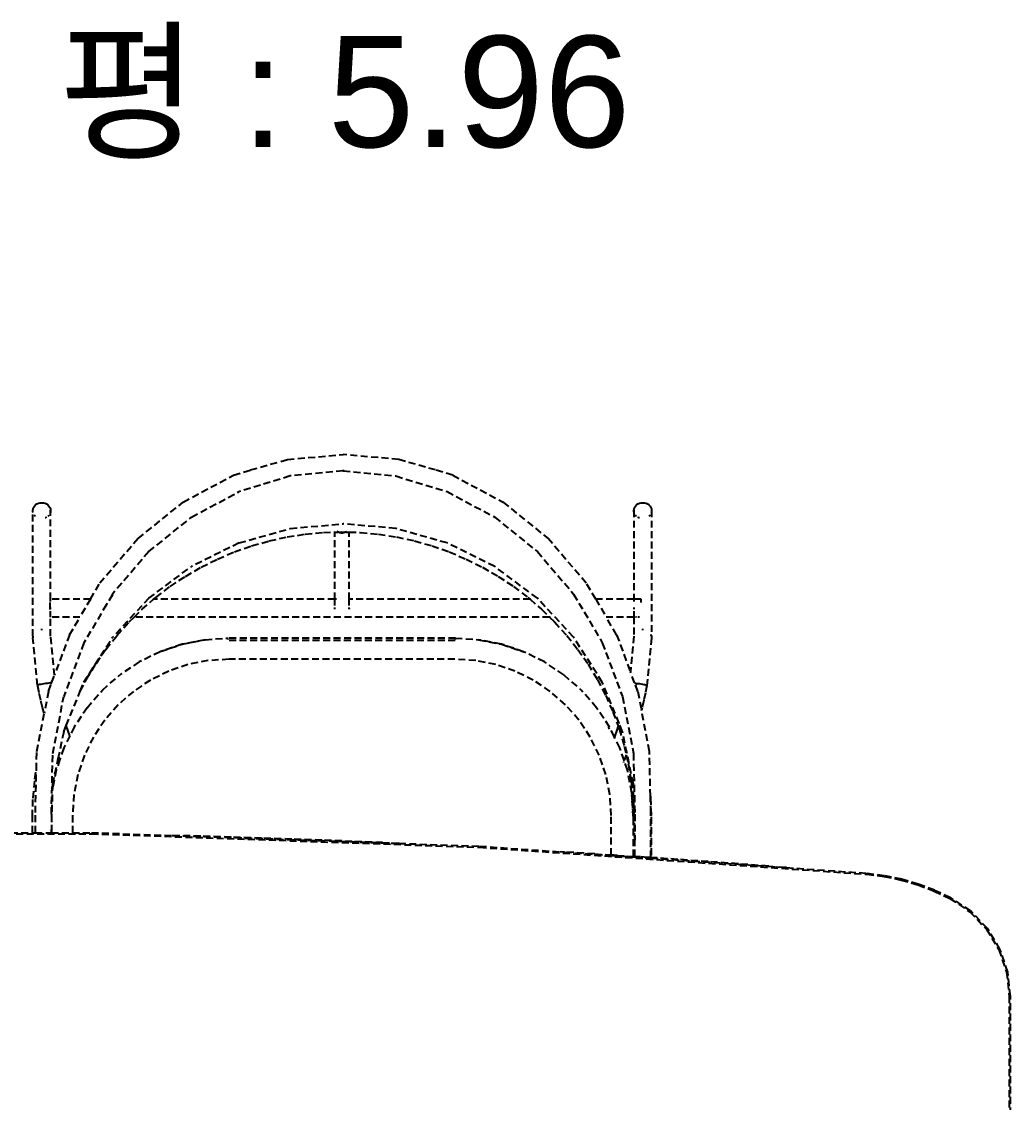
# Model space of a CAD drawing. Header units: millimetres. Extents: x 0 to 460473, y -68369 to 85219.
# Drawn here: x 227544 to 228432, y -38178 to -37206 of the extents above; entities that cross this region are included whole.
import ezdxf
from ezdxf.enums import TextEntityAlignment as Align

# ---------------------------------------------------------------- set-up
doc = ezdxf.new("R2010")
doc.units = ezdxf.units.MM
doc.header["$LTSCALE"] = 50
doc.linetypes.add('HIDDEN2', pattern=[0.1875, 0.125, -0.0625])
doc.layers.add('00', color=7, linetype='Continuous', lineweight=0)
doc.layers.add('hid', color=8, linetype='HIDDEN2')
doc.styles.get("Standard").update_dxf_attribs({"font": 'arial.ttf'})

msp = doc.modelspace()

# ---------------------------------------------------------------- linework, layer by layer
at = {"layer": 'hid'}
for p, q in [((227749.57915286, -37609.36513053), (227782.65925525, -37600.0353791)), ((227782.65925525, -37600.0353791), (227832.73270463, -37595.4323781)), ((227882.80615401, -37600.0353791), (227832.73270463, -37595.4323781)), ((227915.8862564, -37609.36513053), (227882.80615401, -37600.0353791)), ((227734.23468929, -37614.0636509), (227749.57915286, -37609.36513053)), ((227832.73270463, -37610.05452344), (227785.26847626, -37614.79155371)), ((227832.73270463, -37609.36513053), (227832.73270463, -37610.05452344)), ((227832.73270463, -37610.05452344), (227880.196933, -37614.79155371)), ((227931.23071998, -37614.0636509), (227915.8862564, -37609.36513053)), ((227689.05359359, -37638.23343977), (227734.23468929, -37614.0636509)), ((227785.26847626, -37614.79155371), (227739.3672115, -37628.84665745)), ((227880.196933, -37614.79155371), (227926.09819777, -37628.84665745)), ((227931.23071998, -37614.0636509), (227976.41181568, -37638.23343977)), ((227696.54040666, -37651.75700999), (227739.3672115, -37628.84665745)), ((227926.09819777, -37628.84665745), (227968.9250026, -37651.75700999)), ((227558.99787869, -37639.31556969), (227560.45716838, -37638.93333492)), ((227560.45716838, -37638.93333492), (227561.97117834, -37638.80436961)), ((227561.97117834, -37638.80436961), (227563.48518829, -37638.93333492)), ((227563.48518829, -37638.93333492), (227564.94447798, -37639.31556969)), ((227648.60374981, -37670.94937731), (227689.05359359, -37638.23343977)), ((227976.41181568, -37638.23343977), (228016.86165945, -37670.94937731)), ((228098.99787871, -37639.31556969), (228100.4571684, -37638.93333492)), ((228100.4571684, -37638.93333492), (228101.97117836, -37638.80436961)), ((228101.97117836, -37638.80436961), (228103.48518831, -37638.93333492)), ((228103.48518831, -37638.93333492), (228104.944478, -37639.31556969)), ((227553.98023962, -37645.60127238), (227554.19668579, -37644.25835279)), ((227554.0526068, -37646.95646481), (227553.98023962, -37645.60127238)), ((227553.98023962, -37758.82540548), (227553.98023962, -37645.60127238)), ((227554.19668579, -37647.48625997), (227554.0526068, -37646.95646481)), ((227554.19668579, -37644.25835279), (227554.69412237, -37642.97624264)), ((227554.69412237, -37642.97624264), (227555.45457072, -37641.80128074)), ((227555.45457072, -37641.80128074), (227556.45054624, -37640.77593327)), ((227556.45054624, -37640.77593327), (227557.6460518, -37639.93725896)), ((227557.6460518, -37639.93725896), (227558.99787869, -37639.31556969)), ((227564.94447798, -37639.31556969), (227566.29630487, -37639.93725896)), ((227566.29630487, -37639.93725896), (227567.49181043, -37640.77593327)), ((227567.49181043, -37640.77593327), (227568.48778595, -37641.80128074)), ((227568.48778595, -37641.80128074), (227569.2482343, -37642.97624264)), ((227569.2482343, -37642.97624264), (227569.74567088, -37644.25835279)), ((227569.74567088, -37644.25835279), (227569.96211705, -37645.60127238)), ((227569.88974987, -37646.95646481), (227569.74567088, -37647.48625997)), ((227569.96211705, -37645.60127238), (227569.88974987, -37646.95646481)), ((227569.96211705, -37725.62891551), (227569.96211705, -37645.60127238)), ((228093.98023964, -37645.60127238), (228094.19668581, -37644.25835279)), ((228094.05260682, -37646.95646481), (228093.98023964, -37645.60127238)), ((228093.98023964, -37645.60127238), (228093.98023964, -37725.62891551)), ((228094.19668581, -37647.48625997), (228094.05260682, -37646.95646481)), ((228094.19668581, -37644.25835279), (228094.69412239, -37642.97624264)), ((228094.69412239, -37642.97624264), (228095.45457074, -37641.80128074)), ((228095.45457074, -37641.80128074), (228096.45054626, -37640.77593327)), ((228096.45054626, -37640.77593327), (228097.64605182, -37639.93725896)), ((228097.64605182, -37639.93725896), (228098.99787871, -37639.31556969)), ((228104.944478, -37639.31556969), (228106.2963049, -37639.93725896)), ((228106.2963049, -37639.93725896), (228107.49181045, -37640.77593327)), ((228107.49181045, -37640.77593327), (228108.48778597, -37641.80128074)), ((228108.48778597, -37641.80128074), (228109.24823432, -37642.97624264)), ((228109.24823432, -37642.97624264), (228109.7456709, -37644.25835279)), ((228109.7456709, -37644.25835279), (228109.96211707, -37645.60127238)), ((228109.88974989, -37646.95646481), (228109.7456709, -37647.48625997)), ((228109.96211707, -37645.60127238), (228109.88974989, -37646.95646481)), ((228109.96211707, -37645.60127238), (228109.96211707, -37758.82540548)), ((227555.92518174, -37650.61423304), (227555.45457072, -37650.02468865)), ((227556.45054624, -37651.06109562), (227555.92518174, -37650.61423304)), ((227565.63699051, -37652.2839865), (227564.94447798, -37652.53130103)), ((227566.29630487, -37651.9060073), (227565.63699051, -37652.2839865)), ((227568.01717493, -37650.61423304), (227567.49181043, -37651.06109562)), ((227568.48778595, -37650.02468865), (227568.01717493, -37650.61423304)), ((227658.19831826, -37682.76818957), (227696.54040666, -37651.75700999)), ((227785.26847626, -37662.03089955), (227832.73270463, -37657.66775115)), ((227880.196933, -37662.03089955), (227832.73270463, -37657.66775115)), ((227968.9250026, -37651.75700999), (228007.267091, -37682.76818957)), ((228095.92518176, -37650.61423304), (228095.45457074, -37650.02468865)), ((228096.45054626, -37651.06109562), (228095.92518176, -37650.61423304)), ((228098.30536618, -37652.2839865), (228097.64605182, -37651.9060073)), ((228098.99787871, -37652.53130103), (228098.30536618, -37652.2839865)), ((228108.01717495, -37650.61423304), (228107.49181045, -37651.06109562)), ((228108.48778597, -37650.02468865), (228108.01717495, -37650.61423304)), ((227739.3672115, -37674.97666936), (227785.26847626, -37662.03089955)), ((227782.4667606, -37669.58075261), (227798.73715164, -37667.05866205)), ((227798.73715164, -37667.05866205), (227815.1372465, -37665.54141527)), ((227815.1372465, -37665.54141527), (227825.2070547, -37665.23169891)), ((227825.20705162, -37725.62891551), (227825.2070547, -37665.23169891)), ((227825.2070547, -37665.23169891), (227825.20705473, -37664.6458055)), ((227825.2070547, -37665.23169891), (227828.26888412, -37665.13752644)), ((227827.68165928, -37664.77660443), (227827.46216232, -37664.57644532)), ((227828.26888412, -37665.13752644), (227827.68165928, -37664.77660443)), ((227828.26888412, -37665.13752644), (227831.60232148, -37665.03500015)), ((227828.7212203, -37665.41554276), (227828.26888412, -37665.13752644)), ((227829.86843107, -37665.85477964), (227828.7212203, -37665.41554276)), ((227831.08182841, -37666.07843992), (227829.86843107, -37665.85477964)), ((227832.31755698, -37666.07843993), (227831.08182841, -37666.07843992)), ((227831.60232148, -37665.03500015), (227835.12122046, -37665.14323067)), ((227833.53095431, -37665.85477966), (227832.31755698, -37666.07843993)), ((227834.67816508, -37665.41554278), (227833.53095431, -37665.85477966)), ((227835.12122046, -37665.14323067), (227834.67816508, -37665.41554278)), ((227835.7177261, -37664.77660446), (227835.12122046, -37665.14323067)), ((227835.12122046, -37665.14323067), (227838.19233011, -37665.23768857)), ((227835.93086906, -37664.58223957), (227835.7177261, -37664.77660446)), ((227838.19232703, -37725.62891551), (227838.19233011, -37665.23768857)), ((227838.19233011, -37665.23768857), (227838.19233014, -37664.65179516)), ((227838.19233011, -37665.23768857), (227848.06739646, -37665.54141527)), ((227848.06739646, -37665.54141527), (227864.46749132, -37667.05866205)), ((227864.46749132, -37667.05866205), (227880.73788236, -37669.58075261)), ((227926.09819777, -37674.97666936), (227880.196933, -37662.03089955)), ((227648.60374981, -37670.94937731), (227614.21714282, -37711.13415075)), ((227739.3672115, -37674.97666936), (227696.54040666, -37696.07876548)), ((227735.07185146, -37683.05697443), (227750.57117185, -37677.59572451)), ((227750.57117185, -37677.59572451), (227766.39028517, -37673.0977334)), ((227766.39028517, -37673.0977334), (227782.4667606, -37669.58075261)), ((227880.73788236, -37669.58075261), (227896.81435779, -37673.0977334)), ((227896.81435779, -37673.0977334), (227912.63347111, -37677.59572451)), ((227912.63347111, -37677.59572451), (227928.1327915, -37683.05697443)), ((227968.9250026, -37696.07876548), (227926.09819777, -37674.97666936)), ((228051.24826645, -37711.13415075), (228016.86165945, -37670.94937731)), ((227658.19831826, -37682.76818957), (227625.60352427, -37720.85901988)), ((227719.95349274, -37689.45993009), (227735.07185146, -37683.05697443)), ((227928.1327915, -37683.05697443), (227943.25115022, -37689.45993009)), ((228007.267091, -37682.76818957), (228039.861885, -37720.85901988)), ((227658.19831826, -37724.64231076), (227696.54040666, -37696.07876548)), ((227691.09658235, -37704.98626373), (227705.27576093, -37696.77932196)), ((227705.27576093, -37696.77932196), (227719.95349274, -37689.45993009)), ((227943.25115022, -37689.45993009), (227957.92888203, -37696.77932196)), ((227957.92888203, -37696.77932196), (227972.10806061, -37704.98626373)), ((228007.267091, -37724.64231076), (227968.9250026, -37696.07876548)), ((227677.47191572, -37714.04836637), (227691.09658235, -37704.98626373)), ((227972.10806061, -37704.98626373), (227985.73272724, -37714.04836637)), ((227605.7102407, -37725.62891551), (227614.21714282, -37711.13415075)), ((227664.4555314, -37723.92986589), (227677.47191572, -37714.04836637)), ((227985.73272724, -37714.04836637), (227998.74911156, -37723.92986589)), ((228059.75516857, -37725.62891551), (228051.24826645, -37711.13415075)), ((227569.96211705, -37725.62891551), (227569.60969704, -37725.62891551)), ((227569.60969704, -37734.64840549), (227569.60969704, -37725.62891551)), ((227569.96211705, -37725.70128269), (227569.96211705, -37725.62891551)), ((227605.7102407, -37725.62891551), (227569.96211705, -37725.62891551)), ((227569.96211705, -37727.57385763), (227569.96211705, -37726.05984768)), ((227605.7102407, -37725.62891551), (227596.33055988, -37741.61079294)), ((227625.60352427, -37720.85901988), (227620.14859628, -37730.15357821)), ((227625.60352427, -37721.59261596), (227620.14859628, -37730.15357821)), ((227658.19831826, -37724.64231076), (227625.60352427, -37759.72672777)), ((227652.09879909, -37734.59176452), (227662.48639794, -37725.62891551)), ((227662.48639794, -37725.62891551), (227664.4555314, -37723.92986589)), ((227825.20705162, -37725.62891551), (227662.48639794, -37725.62891551)), ((227825.20705134, -37731.10290827), (227825.20705162, -37725.62891551)), ((227825.26585001, -37725.62891551), (227825.20705162, -37725.62891551)), ((227826.78731731, -37725.62891551), (227825.55718412, -37725.62891551)), ((227838.19232703, -37725.62891551), (227837.32885462, -37725.62891551)), ((227838.19232675, -37731.10290827), (227838.19232703, -37725.62891551)), ((228000.71824502, -37725.62891551), (227838.19232703, -37725.62891551)), ((227998.74911156, -37723.92986589), (228000.71824502, -37725.62891551)), ((228000.71824502, -37725.62891551), (228011.10584387, -37734.59176452)), ((228000.81009093, -37725.62891551), (228000.71824502, -37725.62891551)), ((228039.861885, -37759.72672777), (228007.267091, -37724.64231076)), ((228039.861885, -37720.85901988), (228065.63606098, -37764.77519672)), ((228093.98023964, -37725.62891551), (228059.75516857, -37725.62891551)), ((228059.75516857, -37725.62891551), (228069.13484938, -37741.61079294)), ((228093.98023964, -37725.62891551), (228093.98023964, -37725.70128269)), ((228100.60969706, -37725.62891551), (228093.98023964, -37725.62891551)), ((228093.98023964, -37726.05984768), (228093.98023964, -37727.57385763)), ((228100.60969706, -37728.40221048), (228100.60969706, -37725.62891551)), ((227569.96211705, -37734.38030257), (227569.96211705, -37732.85940588)), ((227620.14859628, -37730.15357821), (227599.82934829, -37764.77519672)), ((227644.92702121, -37741.61079294), (227652.09879909, -37734.59176452)), ((227825.20705119, -37734.05544871), (227825.20705125, -37732.85940588)), ((227825.20705119, -37734.05544871), (227825.2658496, -37733.66433837)), ((227825.22323181, -37734.38030257), (227825.20705119, -37734.05544871)), ((227838.00696247, -37732.85940588), (227838.01646409, -37732.8856613)), ((227838.01646409, -37732.8856613), (227838.1923266, -37734.05544877)), ((227838.1923266, -37734.05544877), (227838.17614598, -37734.38030257)), ((227838.1923266, -37734.05544877), (227838.19232666, -37732.85940588)), ((228011.10584387, -37734.59176452), (228018.27762175, -37741.61079294)), ((228093.98023964, -37732.85940588), (228093.98023964, -37734.38030257)), ((227569.96211705, -37741.61079294), (227569.74567088, -37741.61079294)), ((227569.96211705, -37741.61079294), (227569.96211705, -37736.39232223)), ((227569.96211705, -37758.73376318), (227569.96211705, -37741.61079294)), ((227596.33055988, -37741.61079294), (227569.96211705, -37741.61079294)), ((227587.02609936, -37757.4645038), (227596.33055988, -37741.61079294)), ((227629.55656023, -37758.08553475), (227640.45048518, -37745.99198463)), ((227640.45048518, -37745.99198463), (227644.92702121, -37741.61079294)), ((227644.92702121, -37741.61079294), (227644.86363841, -37741.61079294)), ((228018.27762175, -37741.61079294), (227644.92702121, -37741.61079294)), ((228018.27762175, -37741.61079294), (228022.75415778, -37745.99198463)), ((228018.34100455, -37741.61079294), (228018.27762175, -37741.61079294)), ((228022.75415778, -37745.99198463), (228033.64808273, -37758.08553475)), ((228093.98023964, -37741.61079294), (228069.13484938, -37741.61079294)), ((228078.43930991, -37757.4645038), (228069.13484938, -37741.61079294)), ((228093.98023964, -37736.39232223), (228093.98023964, -37741.61079294)), ((228093.98023964, -37741.61079294), (228093.98023964, -37758.73376318)), ((228094.19668581, -37741.61079294), (228093.98023964, -37741.61079294)), ((228096.45054626, -37741.61079294), (228095.45457074, -37741.61079294)), ((228098.99787871, -37741.61079294), (228097.64605182, -37741.61079294)), ((227561.97117834, -37753.24282668), (227561.97117834, -37752.02390112)), ((228101.97117836, -37753.24282668), (228101.97117836, -37752.02390112)), ((227553.98023962, -37758.82540548), (227554.0526068, -37760.17196443)), ((227558.18610301, -37802.94492124), (227554.0526068, -37760.17196443)), ((227573.36186314, -37793.91442289), (227569.96211705, -37758.73376318)), ((227587.02609936, -37757.4645038), (227573.36186314, -37793.91442289)), ((227599.82934829, -37764.77519672), (227581.72451577, -37813.0705913)), ((227599.82934829, -37800.17671138), (227625.60352427, -37759.72672777)), ((227619.6356251, -37770.58723644), (227629.55656023, -37758.08553475)), ((227708.71075515, -37761.90116112), (227688.18389869, -37765.97884038)), ((227688.1950055, -37765.95319488), (227708.71075515, -37761.90116112)), ((227708.71075515, -37761.90116112), (227729.59800933, -37760.53413798)), ((227729.59494591, -37761.66553487), (227729.59494591, -37761.26691976)), ((227933.59188249, -37760.53413798), (227729.59800933, -37760.53413798)), ((227933.51133747, -37762.58425994), (227729.67855434, -37762.58425994)), ((227933.59188249, -37760.53413798), (227954.47913666, -37761.90116112)), ((227933.59494591, -37761.66553487), (227933.59494591, -37761.26691976)), ((227975.00599312, -37765.97884038), (227954.47913666, -37761.90116112)), ((227954.47913666, -37761.90116112), (227974.99488632, -37765.95319488)), ((228033.64808273, -37758.08553475), (228043.56901786, -37770.58723644)), ((228065.63606098, -37800.17671138), (228039.861885, -37759.72672777)), ((228065.63606098, -37764.77519672), (228083.74089349, -37813.0705913)), ((228078.43930991, -37757.4645038), (228090.89265968, -37790.68433287)), ((228093.98023964, -37758.73376318), (228090.89265968, -37790.68433287)), ((228109.88974989, -37760.17196443), (228105.75625368, -37802.94492124)), ((228109.60969706, -37758.59364319), (228109.60969706, -37757.14027087)), ((228109.96211707, -37758.82540548), (228109.88974989, -37760.17196443)), ((227619.6356251, -37770.58723644), (227610.38397592, -37783.9106775)), ((227668.36559673, -37772.69740555), (227649.61640262, -37781.91197317)), ((227688.18389869, -37765.97884038), (227668.36559673, -37772.69740555)), ((227668.36559673, -37772.69740555), (227668.38201898, -37772.66995807)), ((227668.38201898, -37772.66995807), (227688.1950055, -37765.95319488)), ((227974.99488632, -37765.95319488), (227994.79216715, -37772.68651392)), ((227994.79216715, -37772.68651392), (227975.00599312, -37765.97884038)), ((228013.59494591, -37781.9419001), (227994.79216715, -37772.68651392)), ((228043.56901786, -37770.58723644), (228052.82066704, -37783.9106775)), ((227602.00537448, -37797.77637091), (227610.38397592, -37783.9106775)), ((227649.59494591, -37781.9419001), (227632.23322994, -37793.52738098)), ((227649.61640262, -37781.91197317), (227649.59494591, -37781.9419001)), ((227693.3713864, -37784.28830228), (227676.03568763, -37790.16524482)), ((227711.32688032, -37780.7214266), (227693.3713864, -37784.28830228)), ((227730.24967812, -37779.48279099), (227711.32688032, -37780.7214266)), ((227932.9402137, -37779.48279099), (227730.24967812, -37779.48279099)), ((227951.86301149, -37780.7214266), (227932.9402137, -37779.48279099)), ((227969.81850541, -37784.28830228), (227951.86301149, -37780.7214266)), ((227987.15420419, -37790.16524482), (227969.81850541, -37784.28830228)), ((228030.95666188, -37793.52738098), (228013.59494591, -37781.9419001)), ((228052.82066704, -37783.9106775), (228061.19926848, -37797.77637091)), ((227570.83590027, -37800.652534), (227573.36186314, -37793.91442289)), ((227616.48820529, -37807.2987233), (227632.23322994, -37793.52738098)), ((227676.03568763, -37790.16524482), (227659.61640262, -37798.2516981)), ((228003.5734892, -37798.2516981), (227987.15420419, -37790.16524482)), ((228030.95666188, -37793.52738098), (228046.70168653, -37807.2987233)), ((228094.69573136, -37800.82918493), (228090.89265968, -37790.68433287)), ((227558.23397557, -37802.84259097), (227558.18610301, -37802.94492124)), ((227559.56604625, -37809.82243437), (227558.18610301, -37802.94492124)), ((227558.56583036, -37802.70081188), (227558.23397557, -37802.84259097)), ((227559.16967329, -37802.52470824), (227558.56583036, -37802.70081188)), ((227560.0236799, -37802.3206449), (227559.16967329, -37802.52470824)), ((227561.09698417, -37802.09599723), (227560.0236799, -37802.3206449)), ((227562.35079409, -37801.85888459), (227561.09698417, -37802.09599723)), ((227563.73979369, -37801.61787685), (227562.35079409, -37801.85888459)), ((227565.21378092, -37801.38168465), (227563.73979369, -37801.61787685)), ((227566.71948204, -37801.15884459), (227565.21378092, -37801.38168465)), ((227568.20247707, -37800.95741071), (227566.71948204, -37801.15884459)), ((227567.92600134, -37808.41481057), (227570.47846914, -37801.52375795)), ((227569.60916673, -37800.78466333), (227568.20247707, -37800.95741071)), ((227570.83590027, -37800.652534), (227569.60916673, -37800.78466333)), ((227569.7827183, -37801.64962879), (227570.47846914, -37801.52375795)), ((227570.47846914, -37801.52375795), (227570.83590027, -37800.652534)), ((227570.47846914, -37801.52375795), (227570.511776, -37801.517149)), ((227596.51076372, -37808.33047132), (227602.00537448, -37797.77637091)), ((227596.51076372, -37808.33047132), (227599.82934829, -37800.17671138)), ((227659.61640262, -37798.2516981), (227644.39446988, -37808.40930067)), ((228018.79542194, -37808.40930067), (228003.5734892, -37798.2516981)), ((228061.19926848, -37797.77637091), (228068.67175567, -37812.1295951)), ((228080.6325364, -37837.02304093), (228065.63606098, -37800.17671138)), ((228094.69573136, -37800.82918493), (228095.73987962, -37800.95741071)), ((228097.53940793, -37808.41481057), (228094.69573136, -37800.82918493)), ((228096.22930776, -37802.00359084), (228095.55259955, -37801.89079775)), ((228095.73987962, -37800.95741071), (228097.22287466, -37801.15884459)), ((228097.02867147, -37802.12673584), (228096.22930776, -37802.00359084)), ((228097.22287466, -37801.15884459), (228098.72857577, -37801.38168465)), ((228098.72857577, -37801.38168465), (228100.202563, -37801.61787685)), ((228100.202563, -37801.61787685), (228101.5915626, -37801.85888459)), ((228101.5915626, -37801.85888459), (228102.84537252, -37802.09599723)), ((228102.84537252, -37802.09599723), (228103.91867679, -37802.3206449)), ((228103.91867679, -37802.3206449), (228104.7726834, -37802.52470824)), ((228105.75625368, -37802.94492124), (228104.37631044, -37809.82243437)), ((228104.7726834, -37802.52470824), (228105.37652633, -37802.70081188)), ((228105.37652633, -37802.70081188), (228105.70838112, -37802.84259097)), ((228105.75625368, -37802.94492124), (228105.68425423, -37802.96283725)), ((228105.70838112, -37802.84259097), (228105.75625368, -37802.94492124)), ((227561.0195617, -37816.35946672), (227559.56604625, -37809.82243437)), ((227567.92600134, -37808.41481057), (227564.07933856, -37828.38612983)), ((227571.88520612, -37864.15487032), (227581.72451577, -37813.0705913)), ((227583.9936354, -37839.08504678), (227596.51076372, -37808.33047132)), ((227602.65841146, -37823.05003649), (227616.48820529, -37807.2987233)), ((227644.39446988, -37808.40930067), (227630.63034091, -37820.46425312)), ((228032.55955091, -37820.46425312), (228018.79542194, -37808.40930067)), ((228060.53148036, -37823.05003649), (228046.70168653, -37807.2987233)), ((228068.67175567, -37812.1295951), (228075.2086381, -37826.91370447)), ((228083.74089349, -37813.0705913), (228093.58020315, -37864.15487032)), ((228097.53940793, -37808.41481057), (228100.74694878, -37825.06790084)), ((228104.37631044, -37809.82243437), (228102.92279499, -37816.35946672)), ((227562.6085804, -37822.86498134), (227561.0195617, -37816.35946672)), ((227564.07933856, -37828.38612983), (227562.6085804, -37822.86498134)), ((227602.65841146, -37823.05003649), (227591.0308813, -37840.42899389)), ((227630.63034091, -37820.46425312), (227618.55952377, -37834.21029188)), ((228044.63036805, -37834.21029188), (228032.55955091, -37820.46425312)), ((228072.15901051, -37840.42899389), (228060.53148036, -37823.05003649)), ((228101.33377629, -37822.86498134), (228100.74694878, -37825.06790084)), ((228102.92279499, -37816.35946672), (228101.33377629, -37822.86498134)), ((227557.54580153, -37862.30731335), (227564.07933856, -37828.38612983)), ((228075.2086381, -37826.91370447), (228079.82360715, -37839.45925541)), ((228107.91960773, -37862.30731335), (228100.74694878, -37825.06790084)), ((227581.72451577, -37844.66027211), (227583.9936354, -37839.08504678)), ((227585.40453854, -37843.30497035), (227583.9936354, -37839.08504678)), ((227591.0308813, -37840.42899389), (227587.17121848, -37848.24532932)), ((227618.55952377, -37834.21029188), (227608.38855349, -37849.41221841)), ((228054.80133833, -37849.41221841), (228044.63036805, -37834.21029188)), ((228072.1269402, -37842.43118231), (228070.99145491, -37840.73404197)), ((228076.45508951, -37849.12913065), (228072.15901051, -37840.42899389)), ((228079.82360715, -37839.45925541), (228078.53781815, -37843.30497035)), ((228079.82360715, -37839.45925541), (228080.7841177, -37842.07035288)), ((228080.55647492, -37837.26729348), (228080.54534944, -37837.30056907)), ((228080.6325364, -37837.02304093), (228080.55647492, -37837.26729348)), ((228083.74089349, -37844.66027211), (228080.6325364, -37837.02304093)), ((228080.7841177, -37842.07035288), (228085.37619058, -37857.53972397)), ((227581.72451577, -37844.66027211), (227577.15218106, -37866.52552374)), ((227587.17121848, -37848.24532932), (227581.77422071, -37859.17497442)), ((227587.17121848, -37848.24532932), (227585.40453854, -37843.30497035)), ((227587.22359837, -37848.39180492), (227587.17121848, -37848.24532932)), ((227608.38855349, -37849.41221841), (227600.29145818, -37865.80992354)), ((228062.89843363, -37865.80992354), (228054.80133833, -37849.41221841)), ((228076.01265943, -37850.30028546), (228075.80222403, -37850.85230942)), ((228076.39415459, -37849.29952958), (228076.31370613, -37849.51056572)), ((228076.45508951, -37849.12913065), (228076.39415459, -37849.29952958)), ((228078.53781815, -37843.30497035), (228076.45508951, -37849.12913065)), ((228081.41567111, -37859.17497442), (228076.45508951, -37849.12913065)), ((228093.58020315, -37891.71259764), (228083.74089349, -37844.66027211)), ((227557.1492447, -37878.86751462), (227557.54580153, -37862.30731335)), ((227581.77422071, -37859.17497442), (227578.32949986, -37869.30945752)), ((227582.24140594, -37857.79343128), (227582.37614763, -37858.14689195)), ((227582.37614763, -37858.14689195), (227582.38986895, -37858.180756)), ((228085.19277827, -37870.28734909), (228081.41567111, -37859.17497442)), ((228085.37619058, -37857.53972397), (228087.19837657, -37865.51808875)), ((228108.88204595, -37902.49870358), (228107.91960773, -37862.30731335)), ((227570.60601341, -37918.8023947), (227571.88520612, -37864.15487032)), ((227571.88520612, -37891.71259764), (227577.15218106, -37866.52552374)), ((227578.32949986, -37869.30945752), (227575.0468137, -37878.96722917)), ((227577.46107713, -37867.2878755), (227577.15218106, -37866.52552374)), ((227578.32949986, -37869.30945752), (227577.46107713, -37867.2878755)), ((227578.68093031, -37870.12754468), (227578.51811618, -37869.74853329)), ((227600.29145818, -37865.80992354), (227594.4067814, -37883.12283798)), ((228068.78311041, -37883.12283798), (228062.89843363, -37865.80992354)), ((228084.62954704, -37871.59848259), (228084.36966657, -37872.20345258)), ((228085.11729222, -37870.4630714), (228084.84134782, -37871.10543624)), ((228086.48127957, -37867.2878755), (228085.19277827, -37870.28734909)), ((228088.14307811, -37878.96722917), (228085.19277827, -37870.28734909)), ((228087.19837657, -37865.51808875), (228086.48127957, -37867.2878755)), ((228087.19837657, -37865.51808875), (228088.96673394, -37873.26076719)), ((228093.58020315, -37864.15487032), (228094.85939586, -37918.8023947)), ((227555.79938306, -37887.20868343), (227557.1492447, -37878.86751462)), ((227556.22731261, -37917.36736998), (227557.1492447, -37878.86751462)), ((227575.0468137, -37878.96722917), (227571.79407829, -37895.29834209)), ((228092.22612373, -37899.46710715), (228088.14307811, -37878.96722917)), ((228088.96673394, -37873.26076719), (228091.54157755, -37889.17143878)), ((227554.15586901, -37904.224935), (227555.79938306, -37887.20868343)), ((227571.79407829, -37895.29834209), (227571.88520612, -37891.71259764)), ((227594.4067814, -37883.12283798), (227590.8352116, -37901.05473297)), ((228072.35468021, -37901.05473297), (228068.78311041, -37883.12283798)), ((228091.54157755, -37889.17143878), (228093.09055967, -37905.20894657)), ((228094.85939586, -37942.04693056), (228093.58020315, -37891.71259764)), ((227570.77596546, -37935.35956967), (227571.79407829, -37895.29834209)), ((227590.8352116, -37901.05473297), (227589.59494591, -37919.95266051)), ((228073.59494591, -37919.95266051), (228072.35468021, -37901.05473297)), ((228092.22612373, -37901.51722911), (228092.18415463, -37901.3065135)), ((228093.5576584, -37919.75570008), (228092.22612373, -37899.46710715)), ((227553.61140478, -37921.18106532), (227554.15586901, -37904.224935)), ((228093.59494591, -37922.37397174), (228092.22612373, -37901.51722911)), ((228093.09055967, -37905.20894657), (228093.5576584, -37919.75570008)), ((228108.88204595, -37902.49870358), (228109.04877395, -37904.224935)), ((228109.23809665, -37917.36736998), (228108.88204595, -37902.49870358)), ((228109.04877395, -37904.224935), (228109.59323818, -37921.18106532)), ((227556.22731261, -37935.35956967), (227556.22731261, -37917.36736998)), ((227570.60601341, -37918.8023947), (227570.60601341, -37935.35956967)), ((227589.59494591, -37919.95266051), (227589.59494591, -37935.35956967)), ((228073.59494591, -37955.41108318), (228073.59494591, -37919.95266051)), ((228093.59494591, -37920.32384979), (228093.5576584, -37919.75570008)), ((228093.59494591, -37920.32384979), (228093.59532929, -37920.92887641)), ((228094.85939586, -37918.8023947), (228094.85939586, -37942.04693056)), ((228109.23809665, -37957.7273806), (228109.23809665, -37917.36736998)), ((227553.60875178, -37935.35956967), (227553.61140478, -37921.18106532)), ((228093.59494591, -37922.37397174), (228093.61140699, -37921.42958049)), ((228093.6180109, -37956.72310574), (228093.59494591, -37922.37397174)), ((228093.59532929, -37920.92887641), (228093.61140699, -37921.42958049)), ((228109.59323818, -37921.18106532), (228109.6000811, -37957.75190249)), ((227257.83723939, -37936.35941824), (227606.71062321, -37936.35941824)), ((227534.17149269, -37935.35956967), (227553.60875178, -37935.35956967)), ((227553.60875178, -37935.35956967), (227556.22731261, -37935.35956967)), ((227556.22731261, -37935.35956967), (227570.60601341, -37935.35956967)), ((227570.60601341, -37935.35956967), (227570.77596546, -37935.35956967)), ((227570.77596546, -37935.35956967), (227589.59494591, -37935.35956967)), ((227589.59494591, -37935.35956967), (227606.72802511, -37935.35956967)), ((227606.71062321, -37936.35941824), (227955.37271096, -37948.49970233)), ((227606.72802511, -37935.35956967), (227679.27292075, -37937.88555592)), ((227679.27292075, -37937.88555592), (227881.86535453, -37944.92903369)), ((227704.8114319, -37938.54716563), (227679.27292075, -37937.88555592)), ((227732.05742299, -37939.32529034), (227704.8114319, -37938.54716563)), ((227759.30119756, -37940.17749786), (227732.05742299, -37939.32529034)), ((227786.54255426, -37941.10378176), (227759.30119756, -37940.17749786)), ((227813.7812917, -37942.10413558), (227786.54255426, -37941.10378176)), ((227841.01720851, -37943.17855289), (227813.7812917, -37942.10413558)), ((227868.25010331, -37944.32702724), (227841.01720851, -37943.17855289)), ((227868.25010331, -37944.32702724), (227881.86535453, -37944.92903369)), ((227882.89392265, -37944.9755634), (227881.86535453, -37944.92903369)), ((227882.89392265, -37944.9755634), (227955.4248956, -37947.50106487)), ((227955.37271096, -37948.49970233), (228303.40116648, -37972.7655649)), ((227955.4248956, -37947.50106487), (228027.85201741, -37952.55095823)), ((228094.85939586, -37956.79694846), (228094.85939586, -37942.04693056)), ((228031.57273236, -37952.77253537), (228027.85201741, -37952.55095823)), ((228031.57273236, -37952.77253537), (228073.59494591, -37955.74032852)), ((228058.77883423, -37954.43912572), (228031.57273236, -37952.77253537)), ((228058.77883423, -37954.43912572), (228072.38016032, -37955.3001609)), ((228073.59494591, -37955.41108318), (228072.38016032, -37955.3001609)), ((228079.18038115, -37955.73761287), (228073.59494591, -37955.41108318)), ((228073.59494591, -37955.53205085), (228073.59494591, -37955.451404)), ((228073.59494591, -37955.65303409), (228073.59494591, -37955.61270461)), ((228073.59494591, -37955.74032852), (228073.59494591, -37955.6933653)), ((228073.59494591, -37955.74032852), (228093.61808824, -37957.13641787)), ((228079.18038115, -37955.73761287), (228092.77992262, -37956.6263847)), ((228093.6180109, -37956.72310574), (228092.77992262, -37956.6263847)), ((228094.85939586, -37956.79694846), (228093.6180109, -37956.72310574)), ((228093.61802855, -37956.81742073), (228093.61803737, -37956.86458127)), ((228093.6180462, -37956.91174385), (228093.61806385, -37957.00607513)), ((228093.61807268, -37957.05324387), (228093.61808824, -37957.13641787)), ((228093.61808824, -37957.13641787), (228094.85939586, -37957.22296654)), ((228099.57923702, -37957.07770418), (228094.85939586, -37956.79694846)), ((228094.85939586, -37956.89210929), (228094.85939586, -37956.93969277)), ((228094.85939586, -37956.98727829), (228094.85939586, -37957.08245551)), ((228094.85939586, -37957.13004724), (228094.85939586, -37957.22296654)), ((228094.85939586, -37957.22296654), (228109.23809665, -37958.22550404)), ((228106.37824306, -37957.53364575), (228099.57923702, -37957.07770418)), ((228109.23809665, -37957.75722347), (228106.37824306, -37957.53364575)), ((228109.23809665, -37950.40020829), (228109.23809665, -37950.34579625)), ((228109.6000811, -37957.75190249), (228109.23809665, -37957.75722347)), ((228109.23809665, -37957.80971199), (228109.23809665, -37957.75722347)), ((228109.23809665, -37957.96719114), (228109.23809665, -37957.86220277)), ((228109.23809665, -37958.12469093), (228109.23809665, -37958.01968876)), ((228109.23809665, -37958.22550404), (228109.23809665, -37958.17719552)), ((228109.23809665, -37958.22550404), (228109.60017444, -37958.25074947)), ((228133.57112143, -37959.40362895), (228109.6000811, -37957.75190249)), ((228109.60008617, -37957.77900307), (228109.60009602, -37957.83161567)), ((228109.60010586, -37957.88423054), (228109.60012556, -37957.98946714)), ((228109.6001354, -37958.04208889), (228109.6001551, -37958.14733935)), ((228109.60016494, -37958.19996811), (228109.60017444, -37958.25074947)), ((228109.60017444, -37958.25074947), (228228.70407212, -37966.53073305)), ((228160.7588176, -37961.34754934), (228133.57112143, -37959.40362895)), ((228187.94113287, -37963.3653938), (228160.7588176, -37961.34754934)), ((228215.11786416, -37965.45714765), (228187.94113287, -37963.3653938)), ((228215.11786416, -37965.45714765), (228228.70407212, -37966.53073305)), ((228231.0670299, -37966.71987887), (228228.70407212, -37966.53073305)), ((228231.0670299, -37966.71987887), (228303.48807063, -37971.76934823)), ((228303.40116648, -37972.7655649), (228303.48807063, -37971.76934823)), ((228303.40116648, -37972.7655649), (228318.90844306, -37974.73461289)), ((228303.48807063, -37971.76934823), (228319.07327322, -37973.74829093)), ((228318.90844306, -37974.73461289), (228334.21332411, -37977.91476898)), ((228319.07327322, -37973.74829093), (228334.45506323, -37976.9444277)), ((228334.21332411, -37977.91476898), (228349.22137288, -37982.28641042)), ((228334.45506323, -37976.9444277), (228349.53852933, -37981.33803718)), ((228349.22137288, -37982.28641042), (228363.83998418, -37987.82256258)), ((228349.53852933, -37981.33803718), (228364.23060098, -37986.9020092)), ((228363.83998418, -37987.82256258), (228377.97895576, -37994.48906535)), ((228364.23060098, -37986.9020092), (228378.44062268, -37993.60201199)), ((228377.97895576, -37994.48906535), (228378.44062268, -37993.60201199)), ((228377.97895576, -37994.48906535), (228395.90431645, -38006.46425926)), ((228396.54704762, -38005.69816745), (228378.44062268, -37993.60201199)), ((228395.90431645, -38006.46425926), (228410.81258134, -38022.03562603)), ((228411.60590104, -38021.42682075), (228396.54704762, -38005.69816745)), ((228410.81258134, -38022.03562603), (228421.99686073, -38040.46483435)), ((228422.90315294, -38040.0421827), (228411.60590104, -38021.42682075)), ((228421.99686073, -38040.46483435), (228428.92684128, -38060.87804562)), ((228429.9031333, -38060.66158803), (228422.90315294, -38040.0421827)), ((228428.92684128, -38060.87804562), (228431.2739313, -38082.30734784)), ((228432.2739313, -38082.30734784), (228429.9031333, -38060.66158803)), ((228431.2739313, -38082.30734784), (228432.2739313, -38082.30734784)), ((228431.2739313, -38082.30734784), (228431.2739313, -38685.37572813)), ((228432.2739313, -38685.37572813), (228432.2739313, -38082.30734784))]:
    msp.add_line(p, q, dxfattribs=at)

# ---------------------------------------------------------------- texts
at = {"layer": '00', "color": 7}
msp.add_text('평 : 5.96', height=100, dxfattribs=at).set_placement((227833.99866794, -37268.01304403), align=Align.MIDDLE)

doc.saveas('drawing.dxf')
